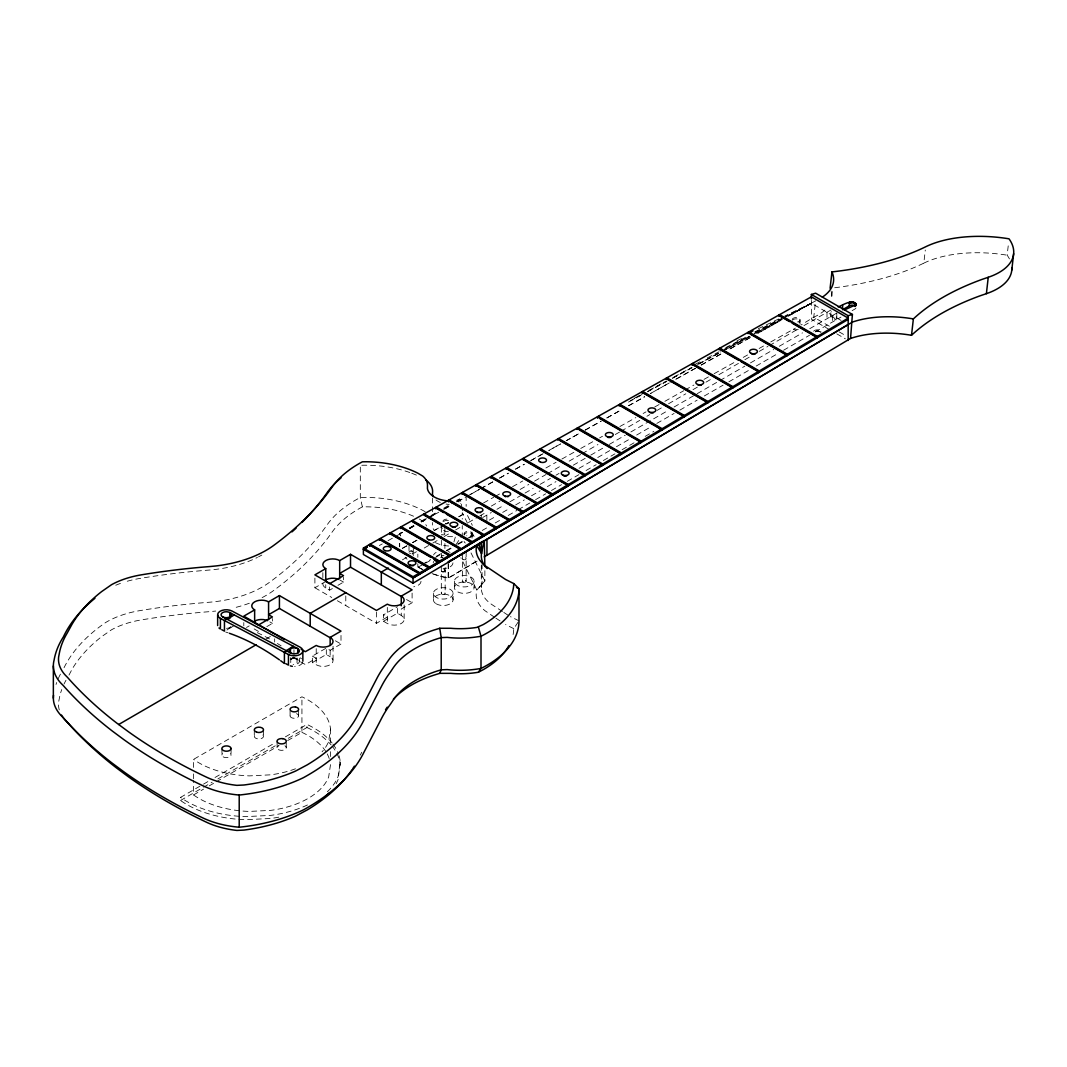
<?xml version="1.0" encoding="UTF-8"?>
<svg xmlns="http://www.w3.org/2000/svg" width="1067" height="1067" viewBox="0 0 1067 1067"><rect width="100%" height="100%" fill="white"/><g stroke="black" fill="none" stroke-linecap="round" stroke-linejoin="round"><path stroke-width="0.75" stroke-dasharray="5 3.75" d="M518.122 622.128L513.76 628.65L513.587 631.557A102.912 59.419 0 0 1 512.8 635.825M831.767 296.533L832.5 289.984M830.913 312.604L830.446 316.739L836.021 319.953L836.795 313.071L808.079 329.65M834.701 287.743A245.09 120.438 6.5 0 0 923.809 263.149L925.302 250.051M1009.422 258.908A73.236 35.985 6.5 0 0 1007.155 255.2L1008.462 243.729M193.54 767.453L193.54 759.384L301.934 696.804A77.077 44.507 0 0 1 330.517 729.068L328.663 741.432A77.077 44.507 0 0 1 322.087 751.795M330.517 764.612L328.663 776.976A77.077 44.507 0 0 1 270.831 810.36L249.425 811.427A77.077 44.507 0 0 1 193.54 794.928L193.54 780.39M338.999 755.649A89.895 51.896 0 0 1 340.28 762.038L338.119 776.456A89.895 51.896 0 0 1 324.768 794.061M340.28 762.038L338.119 779.537A89.895 51.896 0 0 1 336.132 783.725M458.877 502.104L459.517 499.089L460.531 499.676L461.678 506.185M453.915 541.916L455.529 536.381A18.713 10.803 0 0 1 446.046 536.261M360.259 755.129L361.78 752.235M68.995 675.078L72.049 669.289A205.291 118.517 0 0 1 101.632 636.666L111.582 629.743A71.876 41.493 0 0 1 141.244 619.927A476.856 275.313 0 0 1 209.559 611.658L215.721 611.058M455.982 544.677L462.264 535.194L462.264 525.538M456.303 501.89L459.517 499.089L460.437 503.611M230.965 627.036L226.764 630.197L233.78 625.795M290.918 658.872L293.732 657.112M290.918 659.379L293.732 657.619M432.108 573.619A79.411 45.854 0 0 0 448.153 578.074L477.109 560.789M433.722 574.099A79.411 45.854 0 0 0 448.5 578.101L477.069 561.122M266.096 638.96L270.391 636.466M402.379 559.868L406.594 557.414M412.209 554.16L416.423 551.719M400.765 535.954A79.411 45.854 0 0 1 399.365 533.807L402.232 532.153M409.408 528.005L413.716 525.524M420.891 521.376L425.2 518.895M430.948 515.574L436.683 512.267M443.872 508.119L453.915 502.317M314.898 578.101L314.898 587.757L325.742 581.502M246.504 627.463L249.211 625.889M841.103 320.433L811.373 303.281L788.166 316.285L815.615 300.827L813.748 317.206L801.224 324.875M322.941 583.169A9.856 5.695 0 0 0 325.742 587.944L329.596 590.158L332.384 588.544M337.959 585.33L343.534 582.115L343.534 577.287M266.843 626.596L272.418 623.381L272.418 618.553M491.34 506.078L499.983 501.077M520.163 489.433L528.805 484.445M534.567 481.124L546.091 474.468M547.531 473.641L561.936 465.319M569.138 461.157L580.661 454.515M582.102 453.675L597.947 444.526M615.232 434.549L619.554 432.055M620.994 431.228L639.72 420.411M646.922 416.25L649.803 414.583M657.005 410.435L662.767 407.101M668.529 403.779L685.814 393.803M693.017 389.642L697.338 387.148M705.981 382.159L711.742 378.825M718.945 374.664L739.111 363.02M744.873 359.699L750.634 356.378M759.277 351.376L767.92 346.388M769.36 345.561L796.742 329.756M803.944 325.595L831.22 309.843M424.226 548.038L431.348 543.93M432.775 543.103L438.47 539.822M444.165 536.528L449.861 533.247M455.569 529.952L462.691 525.844M468.386 522.55L478.349 516.788M479.777 515.975L484.045 513.507L486.845 515.108L486.845 521.55L495.488 516.561M482.697 517.508L491.34 512.507M496.929 509.292L504.318 505.024M509.893 501.81L533.127 488.393M540.142 484.338L550.412 478.416M555.987 475.188L559.055 473.428M573.272 465.212L586.236 457.73M590.745 455.129L603.709 447.647M609.284 444.419L625.315 435.163M630.89 431.948L668.529 410.221M674.104 406.994L695.711 394.523M697.151 393.683L744.873 366.141M750.448 362.913L773.682 349.509M779.27 346.282L802.504 332.864M502.69 512.4L509.893 508.252M515.654 504.918L524.297 499.93M531.499 495.768L540.142 490.78M547.344 486.619L555.987 481.63M579.034 468.32L590.558 461.678M597.76 457.516L610.724 450.034M616.486 446.7L629.45 439.217M636.652 435.056L651.057 426.747M656.819 423.412L674.104 413.436M679.866 410.115L697.151 400.125M704.353 395.964L723.079 385.16M728.841 381.826L750.448 369.355M756.21 366.034L777.83 353.55M783.591 350.229L809.52 335.251M815.281 331.93L840.983 317.086M852.133 310.657L854.92 309.043A3.948 2.281 0 0 0 855.947 308.016M422.545 569.551A79.411 45.854 0 0 1 418.184 567.217L420.678 565.35M422.092 564.536L430.628 559.601M436.323 556.32L440.591 553.853M446.273 550.572L451.968 547.291M457.65 544.01L464.759 539.902M466.186 539.075L473.295 534.98M418.184 567.017L424.186 563.976M425.6 563.163L434.069 558.268M435.483 557.454L441.138 554.186M446.793 550.919L452.448 547.664M458.09 544.397L463.745 541.129M469.4 537.875L476.469 533.793M482.231 530.459L488.006 527.138M495.208 522.963L502.424 518.802M508.185 515.481L516.841 510.479M518.282 509.653L529.819 502.984M535.594 499.663L545.69 493.834M551.452 490.5L561.549 484.671M567.311 481.337L578.847 474.682M586.063 470.52L596.16 464.692M603.362 460.531L614.899 453.862M622.114 449.7L635.092 442.205M645.188 436.376L653.844 431.388M330.156 650.27L330.156 656.712A9.856 5.695 0 0 1 330.156 664.754A9.856 5.695 0 0 1 316.219 664.754L312.364 662.54L312.364 656.098L326.315 648.056L330.156 650.27L341 644.015L341 634.358M412.102 593.092L412.102 602.748L401.259 609.004L401.259 615.446A9.856 5.695 0 0 1 401.259 623.488A9.856 5.695 0 0 1 387.321 623.488L383.48 621.274L383.48 614.832L397.417 606.776M337.359 600.721L376.478 623.315L387.321 617.059L383.48 614.832M312.364 662.54L326.315 654.484L330.156 656.712M383.48 621.274L397.417 613.218L401.259 615.446M278.714 817.175A89.895 51.896 0 0 1 270.671 818.469L245.717 819.723A89.895 51.896 0 0 1 180.536 800.477L180.536 797.396L202.09 784.952M203.53 784.125L207.838 781.631M215.014 777.483L275.339 742.659M285.396 736.857L306.949 724.413A89.895 51.896 0 0 1 332.064 742.965M180.536 800.477L202.09 788.033M203.53 787.206L212.146 782.231M217.895 778.923L276.78 744.913M288.277 738.284L306.949 727.507L306.949 724.413M193.54 794.928L203.517 789.167M209.225 785.872L214.934 782.578M216.361 781.751L279.114 745.526M287.663 740.578L301.934 732.349L301.934 696.804M379.332 545.557L382.239 543.93M388.028 540.676L393.83 537.421M395.283 536.608L402.526 532.54M409.781 528.485L415.583 525.231L409.821 528.365M421.385 521.976L427.173 518.722M428.627 517.908L438.777 512.227M444.579 508.972L450.381 505.718L444.486 508.932M457.623 501.65L464.879 497.582M470.667 494.328L479.376 489.46M480.817 488.646L493.874 481.324M499.663 478.069L508.372 473.201M515.614 469.133L524.31 464.252M530.112 460.997L543.156 453.688M548.958 450.434L560.562 443.925L548.825 450.447M566.364 440.671L579.408 433.362L566.23 440.684M585.209 430.108L601.148 421.158M606.95 417.917L621.447 409.781M628.703 405.713L644.641 396.777M669.289 382.946L650.443 393.523L669.222 382.96M701.192 365.061L721.492 353.684M402.606 532.406L399.712 534.034A79.411 45.854 0 0 0 401.886 537.221M421.372 521.883L430.041 517.028M431.481 516.215L438.71 512.173M457.49 501.65L466.146 496.782L466.146 506.332M467.599 495.968L479.203 489.473M480.657 488.659L493.714 481.337M499.516 478.083L508.212 473.214M515.468 469.147L524.177 464.265M531.419 460.197L543.023 453.688M585.089 430.121L601.054 421.172M606.856 417.917L621.354 409.795M628.61 405.727L644.561 396.777M701.139 365.074L721.439 353.684M402.606 548.318L406.927 545.891M412.716 542.65L417.037 540.222M444.486 524.844L434.376 530.512A18.713 10.803 0 0 1 432.535 525.057A32.69 18.873 0 0 0 432.575 522.523M445.926 524.03L448.82 522.417M458.93 516.748L466.146 512.693M483.551 502.944L493.714 497.249M495.155 496.435L499.516 493.994M512.56 486.672L522.723 480.99M528.525 477.736L538.675 472.041M545.931 467.973L556.08 462.291M561.882 459.037L574.94 451.714M580.741 448.46L593.799 441.151M599.601 437.897L602.495 436.27M619.9 426.507L635.865 417.57M643.108 413.503L646.015 411.875M654.711 406.994L659.073 404.553M664.874 401.312L683.734 390.735M685.174 389.922L693.883 385.04M704.033 379.359L708.381 376.918M714.183 373.663L735.95 361.46M743.206 357.405L747.554 354.964M759.157 348.456L764.959 345.201M770.761 341.947L795.422 328.129M399.365 533.807L402.206 532.22M409.315 528.258L413.583 525.871M422.119 521.109L429.241 517.135M430.655 516.348L437.777 512.373M443.459 509.199L450.567 505.225M457.69 501.263L460.531 499.676L461.184 504.544M402.259 548.291L406.607 545.864M412.395 542.636L416.744 540.209M434.122 530.499L444.272 524.844M445.713 524.044L448.62 522.417M458.757 516.761L463.105 514.334L461.958 507.825M413.569 516.241A79.932 46.148 0 0 0 366.261 506.825L362.38 506.878L360.339 507.985A123.225 71.142 0 0 0 331.877 532.42A414.596 239.368 0 0 1 273.832 590.384A98.471 56.844 0 0 1 261.962 597.707M628.49 402.072L641.867 394.83M647.509 391.789L666.715 381.412M672.383 378.358L692.856 367.301M698.712 364.14L720.772 352.217M726.52 349.122L749.994 336.425M755.769 333.317L782.151 319.06M787.966 315.925L811.373 303.281L784.859 315.992M630.237 400.819L642.041 394.457M647.776 391.376L666.862 381.092M672.597 377.998L691.669 367.728M698.898 363.847L720.865 352.017M722.266 351.256L750.061 336.292M755.863 333.171L782.178 318.993L751.501 335.385M788.006 315.859L811.373 303.281L786.086 316.045M634.545 398.124L638.933 395.777M649.163 390.282L665.355 381.599M673.997 376.958L691.643 367.501M697.378 364.421L720.839 351.83M722.226 351.096L750.048 336.172M787.993 315.819L811.373 303.281L783.351 317.779M695.537 364.1L700.085 361.713M707.274 357.938L718.998 351.777M724.866 348.709L748.407 336.332M754.196 333.304L782.084 318.66M783.511 317.913L811.373 303.281M725.84 347.535L748.047 336.052M755.343 332.277L781.911 318.513M737.004 340.813L741.538 338.519M754.849 331.81L780.177 319.02M758.344 328.689L778.99 318.793M456.569 500.33L459.517 499.089M518.989 620.821L510.439 616.646M513.76 628.65L505.571 624.542M293.959 657.232L297.76 659.259M419.251 519.015L422.745 521.149A27.542 15.898 0 0 1 426.56 525.991M829.326 326.195L813.748 317.206A68.288 33.557 6.5 0 0 825.791 309.203M839.222 331.917L844.891 335.185M829.779 329.81L811.373 319.193L811.373 298.133M836.848 333.891L845.344 338.799M406.5 599.521L412.102 602.748M339.679 579.888L343.534 582.115M314.898 587.757L331.744 597.48M335.398 640.787L341 644.015M269.858 621.901L272.418 623.381M312.364 656.098L316.219 658.326L305.375 664.581L292.825 657.325M258.481 631.424L254.64 629.21A9.856 5.695 0 0 1 252.079 626.649M502.45 611.538L491.554 604.349A43.774 25.275 0 0 1 482.071 583.409L482.071 562.482M503.811 612.431L509.252 616.032M494.501 617.233L484.978 610.711A48.922 28.249 0 0 1 476.402 591.772L476.829 590.051L484.871 580.941L484.871 569.685M495.888 618.153L502.81 622.715M467.466 523.177L462.264 512.653L462.264 519.096M471.841 532.02L474.722 537.861M471.014 552.906L484.871 580.941L476.829 590.051L460.891 557.761M467.519 515.508L472.334 525.351M277.033 741.232L277.193 748.367A4.615 2.667 0 0 0 280.461 750.248L281.648 750.341A4.615 2.667 0 0 0 286.263 747.674L286.103 746.98A4.615 2.667 0 0 0 284.916 745.793M221.896 748.567L222.043 755.689A4.588 2.641 0 0 0 227.071 757.623A4.588 2.641 0 0 0 231.059 755.009L230.912 754.316A4.588 2.641 0 0 0 230.445 753.675M362.38 506.878L360.313 497.502L360.313 465.305M836.795 313.071L836.795 319.5L831.22 316.285L831.22 311.457M832.567 315.512L832.567 321.954M826.992 312.298L826.992 318.726M800.023 319.833L800.023 324.341M481.257 515.108L481.257 518.335M481.31 565.31L481.31 587.85M474.121 581.235A9.856 5.695 0 0 1 459.33 586.17A9.856 5.695 0 0 1 459.33 576.313A9.856 5.695 0 0 1 474.121 581.235L474.121 587.677A9.856 5.695 0 0 1 459.33 592.598A9.856 5.695 0 0 1 459.33 582.742A9.856 5.695 0 0 1 474.121 587.677M472.054 533.66L472.054 538.168M466.146 552.079L466.146 581.235M464.158 533.66L464.158 534.94A3.948 2.281 0 0 1 467.599 532.686A3.948 2.281 0 0 1 471.921 534.354A3.948 2.281 0 0 1 469.613 537.048M462.371 553.68L462.371 581.235M454.395 581.235L454.395 587.677M453.088 593.372A9.856 5.695 0 0 1 438.31 598.307A9.856 5.695 0 0 1 438.31 588.451A9.856 5.695 0 0 1 453.088 593.372L453.088 599.814M448.5 563.789L448.5 578.101M448.153 563.589L448.153 578.074M445.152 567.431L445.152 593.372A1.921 1.107 0 0 1 442.272 594.332A1.921 1.107 0 0 1 442.272 592.412A1.921 1.107 0 0 1 445.152 593.372M444.886 527.258L444.886 533.7M444.886 543.543L444.886 549.985M441.351 527.258L441.351 538.715M441.351 540.329L441.351 546.757M441.351 553.199L441.351 556.427M441.311 565.817L441.311 593.372M433.375 593.372L433.375 599.814M432.628 498.036L432.628 515.748M417.837 554.12L417.837 557.334M417.837 563.776L417.837 566.99M413.342 545.704L413.342 555.547M409.008 545.704L409.008 552.146A2.161 1.254 0 0 1 411.729 550.932A2.161 1.254 0 0 1 413.049 552.759A2.161 1.254 0 0 1 409.635 553.026M404.153 604.976L404.153 619.474M399.712 543.57L399.712 546.757M399.365 543.463L399.365 546.691M397.417 608.39L397.417 613.218M387.321 607.39L387.321 623.488M376.478 612.045L376.478 623.315M345.788 595.933L345.788 605.589M333.051 646.242L333.051 660.74M330.517 729.068L330.517 745.233M330.517 751.688L330.517 756.543M329.596 586.943L329.596 590.158M326.315 649.656L326.315 654.484M325.742 584.716L325.742 587.944M322.848 572.646L322.848 580.688M316.219 648.656L316.219 664.754M299.427 658.299L299.427 661.327M298.613 710.995L298.613 715.824M297.039 657.912L297.039 663.967M293.959 649.656L293.959 655.712M290.757 657.592L290.757 663.647A5.175 2.988 0 0 0 291.865 664.101M290.077 710.995L290.077 715.824M286.263 742.845L286.263 747.674M274.672 638.813L274.672 642.027M263.522 729.841L263.522 736.283M254.293 729.841L254.293 736.283M243.796 622.581L243.796 625.809M231.059 748.567L231.059 755.009M193.54 773.922L193.54 778.763M923.809 263.149A91.682 45.054 6.5 0 1 1007.155 255.2M831.086 291.051A68.288 33.557 6.5 0 1 831.433 299.227M422.892 569.578A79.411 45.854 0 0 1 418.531 567.244M820.55 332.09A3.948 2.281 0 0 0 813.988 332.09A3.908 2.254 0 0 1 820.483 332.117M442.658 528.245A1.774 1.027 0 0 1 442.231 528.138M441.405 527.525A1.774 1.027 0 0 1 441.405 526.991M448.433 531.246A3.948 2.281 0 0 1 443.045 529.592M443.645 521.443A3.948 2.281 0 0 1 449.7 521.096M465.319 542.996A3.948 2.281 0 0 1 464.158 541.382M798.263 329.463A3.948 2.281 0 0 1 793.568 329.33A3.948 2.281 0 0 1 792.434 326.689M792.434 320.26A3.948 2.281 0 0 1 798.263 319.233A3.948 2.281 0 0 1 798.863 322.741M792.207 319.393A3.948 2.281 0 0 1 798.583 318.073A3.948 2.281 0 0 1 797.582 321.941M813.628 331.223A3.908 2.254 0 0 1 820.003 330.49L820.483 330.837A3.908 2.254 0 0 1 821.15 332.09M448.433 523.524A3.948 2.281 0 0 1 445.406 523.524M442.978 521.416A3.948 2.281 0 0 1 445.779 519.242A3.948 2.281 0 0 1 450.194 520.163M464.825 534.914A3.948 2.281 0 0 1 467.093 531.459A3.948 2.281 0 0 1 472.041 533.807A3.948 2.281 0 0 1 466.599 535.754M442.658 557.414A1.774 1.027 0 0 1 441.485 556.027A1.774 1.027 0 0 1 444.005 555.534M452.968 562.856A9.856 5.695 0 0 1 443.112 568.551M433.255 562.856A9.856 5.695 0 0 1 433.589 561.389M440.564 557.361A9.856 5.695 0 0 1 443.112 557.174M421.025 581.302A9.856 5.695 0 0 1 413.729 586.797M306.949 727.507A89.895 51.896 0 0 1 331.063 744.859M332.064 746.06A89.895 51.896 0 0 1 340.28 765.132M59.272 709.902A58.765 33.931 0 0 1 58.645 701.913L59.192 699.138A156.782 90.522 0 0 1 61.726 689.575M64.073 683.96A156.782 90.522 0 0 1 65.994 680.266M249.345 603.228A98.471 56.844 0 0 1 233.886 607.87M448.62 546.011A23.874 13.778 0 0 1 434.202 541.996M56.017 684.481A161.784 93.403 0 0 1 56.684 682.533M58.245 678.652A161.784 93.403 0 0 1 61.099 672.917M64.047 667.689A210.426 121.491 0 0 1 105.66 622.514A76.971 44.441 0 0 1 139.777 610.644A481.777 278.154 0 0 1 208.772 602.281A93.362 53.897 0 0 0 269.818 582.089A409.515 236.434 0 0 0 327.142 524.831A128.267 74.05 0 0 1 360.313 497.502A85.08 49.122 0 0 1 425.72 512.027M115.769 585.236A76.971 44.441 0 0 1 121.371 583.089M127.266 581.235A76.971 44.441 0 0 1 139.777 578.447A481.777 278.154 0 0 1 208.772 570.085A93.362 53.897 0 0 0 257.4 557.427M407.074 559.175A79.411 45.854 0 0 1 405.06 557.201M409.008 552.333A2.161 1.254 0 0 1 410.982 551.079A2.161 1.254 0 0 1 413.302 552.106A2.161 1.254 0 0 1 411.729 553.533M410.608 553.533A2.161 1.254 0 0 1 409.635 553.213M449.18 504.411A18.713 10.803 0 0 1 446.046 504.064M440.311 502.464A18.713 10.803 0 0 1 435.843 499.849M433.589 554.947A9.856 5.695 0 0 1 436.15 552.399M448.047 551.492A9.856 5.695 0 0 1 450.087 552.399M301.934 732.349A77.077 44.507 0 0 1 326.395 752.448M327.222 753.916A77.077 44.507 0 0 1 330.036 761.531M295.479 768.787A77.077 44.507 0 0 1 270.831 774.815L249.425 775.882A77.077 44.507 0 0 1 193.54 759.384M307.443 804.971A89.895 51.896 0 0 1 270.671 815.388L245.717 816.628A89.895 51.896 0 0 1 180.536 797.396M332.997 744.179A89.895 51.896 0 0 1 338.452 754.049M277.033 747.674A4.615 2.667 0 0 1 278.394 745.793M296.479 713.69A4.268 2.467 0 0 1 298.467 716.45A4.268 2.467 0 0 1 294.345 718.278L293.238 718.198A4.268 2.467 0 0 1 290.117 716.144A4.268 2.467 0 0 1 292.211 713.69M262.909 734.95A4.615 2.667 0 0 1 258.908 738.951A4.615 2.667 0 0 1 254.906 734.95M221.896 755.009A4.588 2.641 0 0 1 222.51 753.675M361.82 465.265A85.08 49.122 0 0 1 410.502 472.774M411.769 473.241A85.08 49.122 0 0 1 416.69 475.255M261.815 555.067A93.362 53.897 0 0 1 258.534 556.854M302.655 662.54A8.589 4.962 0 0 1 294.625 666.408M300.08 657.792A8.589 4.962 0 0 1 301.521 658.792M257.267 632.638A212.266 127.573 57.9 0 1 269.831 639.093M277.367 643.494A212.266 127.573 57.9 0 1 281.128 645.842M290.451 659.433A5.175 2.988 0 0 1 299.2 660.553A5.175 2.988 0 0 1 293.132 664.368M230.819 626.716A5.175 2.988 0 0 1 226.444 628.316M225.684 632.037A212.266 127.573 57.9 0 1 228.165 632.864M695.391 368.315L670.743 382.146L695.337 368.328M750.488 337.425L728.734 349.616L750.448 337.425M780.924 320.353L757.73 333.357L780.911 320.353M441.858 534.607A1.774 1.027 0 0 0 444.819 534.154A1.774 1.027 0 0 0 442.658 532.9A1.774 1.027 0 0 0 441.858 534.607M462.931 559.468A1.881 1.094 0 0 0 466.079 558.988A1.881 1.094 0 0 0 463.772 557.654A1.881 1.094 0 0 0 462.931 559.468M442.272 571.619A1.921 1.107 0 0 0 445.152 570.645A1.921 1.107 0 0 0 442.272 569.685A1.921 1.107 0 0 0 442.272 571.619M462.931 582.008A1.881 1.094 0 0 0 466.079 581.515A1.881 1.094 0 0 0 463.772 580.181A1.881 1.094 0 0 0 462.931 582.008M436.27 603.842A9.856 5.695 0 0 0 452.755 601.281A9.856 5.695 0 0 0 440.684 594.319A9.856 5.695 0 0 0 436.27 603.842M442.272 571.805A1.921 1.107 0 0 0 445.152 570.845A1.921 1.107 0 0 0 442.272 569.885A1.921 1.107 0 0 0 442.272 571.805"/><path stroke-width="1.5" d="M487.126 568.498A43.774 25.275 0 0 1 481.524 553.426L476.696 545.504L476.402 546.691A48.922 28.249 0 0 0 484.978 565.643L505.571 579.474L513.76 583.582L513.587 586.477A102.912 59.419 0 0 1 483.138 624.635L476.909 627.396A63.687 36.771 0 0 1 450.741 628.29L439.751 628.276L433.229 630.29A104.139 60.125 0 0 0 388.081 660.833L383.186 667.942A225.884 130.414 0 0 0 377.011 678.145L358.912 713.036A215.774 124.586 0 0 1 307.256 764.839L295.586 771.054A132.708 76.624 0 0 1 243.93 785.005L236.887 785.352A68.635 39.626 0 0 1 206.318 777.083A539.115 311.257 0 0 1 128 731.428L116.61 722.959A539.755 311.617 0 0 1 67.514 677.385L65.087 674.918A58.765 33.931 0 0 1 58.645 656.845L59.192 654.071A156.782 90.522 0 0 1 67.048 633.358L72.049 624.222A205.291 118.517 0 0 1 101.632 591.598L111.582 584.663A71.876 41.493 0 0 1 141.244 574.86A476.856 275.313 0 0 1 209.559 566.577L215.721 565.977A98.471 56.844 0 0 0 273.832 545.317A414.596 239.368 0 0 0 331.877 487.352A123.225 71.142 0 0 1 360.339 462.905L362.38 461.811L366.261 461.758A79.932 46.148 0 0 1 417.944 473.241L422.745 476.082A27.542 15.898 0 0 1 427.48 485.138L427.427 488.553A23.874 13.778 0 0 0 448.62 500.943M830.099 288.29L831.953 271.912A245.09 120.438 6.5 0 0 925.676 246.77A91.682 45.054 6.5 0 1 1009.022 238.821A73.236 35.985 6.5 0 1 988.242 277.287L986.388 293.665L980.146 295.786A301.321 148.06 6.5 0 0 911.511 335.291A74.45 36.585 6.5 0 0 850.546 338.452L484.205 556.881M850.546 338.452L852.413 314.445L815.615 293.198L811.373 294.452L811.373 298.867M911.511 335.291L913.365 318.913A301.321 148.06 6.5 0 1 982 279.407L988.242 277.287M1011.783 270.071L1013.65 253.693M856.081 304.255L855.547 305.909L855.947 305.362C854.627 297.373 841.329 305.816 838.249 306.936M478.936 544.21L481.524 553.426L484.005 540.569M855.947 305.362L855.947 303.735M393.403 699.165A104.139 60.125 0 0 1 433.242 675.371L439.751 673.344L441.204 669.823L441.204 637.626L439.751 628.276M385.52 709.742L387.228 707.181M439.751 673.344L450.741 673.357A63.687 36.771 0 0 0 476.909 672.477L478.403 672.223L481.004 668.435A108.047 62.379 0 0 0 518.989 620.821L518.989 588.624L513.76 583.582M850.159 302.081L849.345 303.161L853.16 302.575L856.081 304.762M855.947 304.749L844.357 309.937M850.159 302.801L851.119 301.961M226.764 619.06L224.457 620.514L224.457 631.13L221.763 629.703M227.231 619.313L234.233 614.912M286.263 650.643L293.265 646.255M286.716 650.897L284.409 652.35L284.409 662.954M367.048 547.224L363.394 549.345L413.049 578.021L450.007 556.174L450.007 554.88L460.197 548.811L411.755 520.843L401.232 526.711L400.632 528.458L400.538 527.111L390.495 532.753L390.495 534.034M482.631 541.396L448.153 561.976L484.285 541.129L484.871 566.457M419.851 574.086L419.851 572.806L428.841 567.457L379.452 538.942L370.196 544.13L370.196 545.424L416.93 572.405M429.521 567.044L438.884 561.482L389.802 533.153L380.145 538.542L380.145 539.835L429.521 568.338L429.521 567.044L380.145 538.542M400.538 528.405L401.232 528.005L450.007 556.174L471.534 542.063L423.439 514.294L412.449 520.443L412.449 521.736L460.877 549.692L848.172 319.38M472.214 541.663L483.378 535.02L435.643 507.452L424.132 513.894L424.132 515.188L472.214 542.943L472.214 541.663L424.132 513.894M446.499 514.214L484.058 535.901L484.058 534.62L495.768 527.645L448.407 500.303L436.323 507.052L436.323 508.345L443.619 512.56M496.382 528.485L496.448 527.245L508.759 519.922L461.784 492.807L449.1 499.903L448.473 501.637L448.407 500.303M509.359 520.763L509.439 519.522L522.377 511.827L475.815 484.938L462.464 492.407L462.464 493.688M477.989 486.685L523.07 512.707L523.07 511.413L536.714 503.304L490.567 476.669L476.509 484.538L476.322 485.925M413.049 578.021L537.328 504.144L537.395 502.904L551.786 494.341L506.091 467.96L491.26 476.269L491.26 477.549M552.466 493.941L567.657 484.911L522.443 458.797L506.785 467.559L506.785 468.853L552.466 495.221L552.466 493.941L506.785 467.559M523.203 459.73L568.338 485.792L568.338 484.498L584.396 474.948L539.689 449.14L523.137 458.397L523.137 459.69M585.076 475.829L585.076 474.548L602.068 464.438L557.881 438.937L540.382 448.74L540.382 450.021M560.055 440.671L602.748 465.319L602.748 464.038L620.741 453.328L577.127 428.147L558.575 438.537L557.881 440.218L557.881 438.937M579.274 429.881L621.421 454.222L621.421 452.928L640.52 441.578L597.493 416.73L577.821 427.747L577.127 429.441L577.127 428.147M626.849 434.162L641.2 442.458L641.2 441.164L661.46 429.121L619.06 404.633L598.187 416.33L598.013 417.717M662.14 428.707L683.68 415.903L641.947 391.816L619.754 404.246L619.754 405.527L662.14 430.001L662.14 428.707L619.754 404.246M684.36 415.503L707.234 401.899L666.208 378.211L642.641 391.416L642.641 392.696L684.36 416.784L684.36 415.503L642.641 391.416M707.914 402.779L707.914 401.499L732.202 387.054L691.923 363.794L666.902 377.811L666.902 379.105L706.474 401.952M732.882 386.654L758.637 371.329L719.158 348.536L692.616 363.407L692.616 364.687L732.882 387.935L732.882 386.654L692.616 363.407M741.005 361.646L759.317 372.21L759.317 370.929L786.672 354.657L748.034 332.344L719.852 348.135L719.852 349.429L738.191 360.019M750.154 334.064L787.366 355.538L787.366 354.257L816.668 336.825L778.923 315.032L748.727 331.944L748.434 333.411M792.194 323.181L817.349 337.705L817.349 336.425L848.172 318.086L811.373 296.839L779.617 314.632L779.617 315.925L789.393 321.567M419.158 574.486L419.158 573.206L369.502 544.53L363.394 548.051L363.394 554.493L413.049 583.169L852.413 322.074A74.45 36.585 6.5 0 1 913.365 318.913M448.5 562.202L848.172 324.528M433.722 558.988L439.564 562.362L439.564 561.082L449.327 555.28L400.538 527.111M567.657 484.911L567.657 486.192L537.328 504.144L491.34 477.603M118.69 724.506L256.08 644.775M345.788 592.705L310.204 613.365L310.204 626.236M388.335 568.017L381.319 572.085L381.319 584.969M851.119 302.575L852.133 301.974M301.187 649.283L305.375 651.697L316.219 645.442A9.856 5.695 0 0 0 330.156 645.442L330.156 637.399L341 631.13L279.421 595.586L268.577 601.841A9.856 5.695 0 0 0 254.64 601.841A9.856 5.695 0 0 0 254.64 609.884L243.796 616.152L274.672 633.971M325.742 568.618L314.898 574.873L376.478 610.431L387.321 604.175A9.856 5.695 0 0 0 401.259 604.175A9.856 5.695 0 0 0 401.259 596.133L412.102 589.864L350.523 554.32L339.679 560.575A9.856 5.695 0 0 0 325.742 560.575A9.856 5.695 0 0 0 325.742 568.618L325.742 581.502L329.596 583.716L343.534 575.673L339.679 573.446L350.523 567.191L402.312 597.093M370.196 545.424L369.502 545.824L369.502 544.53M379.452 538.942L379.452 540.235L380.145 539.835M436.216 508.412L437.243 507.839M448.407 501.583L449.1 501.197L494.941 527.658M619.754 405.527L619.06 405.927L619.06 404.633M641.947 391.816L641.947 393.096L642.641 392.696M692.616 364.687L691.923 365.087L691.923 363.794M779.617 315.925L778.923 316.325L778.923 315.032M329.796 637.546L279.421 608.457L268.577 614.712L272.418 616.939L258.481 624.982L254.64 622.768L254.64 609.884M854.92 305.829A3.948 2.281 0 0 0 849.345 305.829L842.597 309.723L842.597 305.122M363.394 548.051L413.049 576.727L419.158 573.206M363.394 549.345L367.101 547.264M369.582 545.864L370.289 545.477M380.252 539.889L379.452 540.235M748.727 333.237L753.035 330.823M478.403 672.223L483.138 669.716A102.912 59.419 0 0 0 508.906 645.575M852.133 302.495L853.16 302.121M811.373 294.452L848.172 315.699L852.413 314.445M853.16 302.575L854.107 302.401M854.107 302.801L855.547 303.628M516.481 587.477L518.989 588.624A108.047 62.379 0 0 1 481.004 636.239L481.004 668.435A68.835 39.732 0 0 1 447.166 669.583L441.204 669.823A99.071 57.191 0 0 0 392.856 700.566L390.309 704.407A221.056 127.627 0 0 0 381.933 717.664L363.847 752.488A220.922 127.547 0 0 1 303.375 809.893A137.856 79.585 0 0 1 239.208 827.218A73.77 42.587 0 0 1 203.063 818.016A544.29 314.245 0 0 1 123.999 771.921L112.488 763.372A544.29 314.245 0 0 1 63.006 717.437A63.913 36.905 0 0 1 53.523 695.257M222.736 616.926A5.175 2.988 0 0 0 231.286 615.379A5.175 2.988 0 0 0 224.684 611.871A5.175 2.988 0 0 0 222.736 616.926L290.757 653.044A5.175 2.988 0 0 0 299.307 651.497A5.175 2.988 0 0 0 292.718 647.989A5.175 2.988 0 0 0 290.757 653.044M220.416 618.38L288.45 654.498A8.589 4.962 0 0 0 300.587 654.204A8.589 4.962 0 0 0 300.08 647.189L232.046 611.071A8.589 4.962 0 0 0 219.909 611.364A8.589 4.962 0 0 0 220.416 618.38L220.416 628.983A8.589 4.962 0 0 1 218.975 627.996M285.756 663.674L288.45 665.101L288.45 654.498M779.617 314.632L817.349 336.425M748.727 331.944L787.366 354.257M719.852 348.135L759.317 370.929M732.175 388.321L732.202 387.054M666.902 377.811L707.914 401.499M707.208 403.166L707.234 401.899M683.64 417.17L683.68 415.903M661.42 430.388L661.46 429.121M598.187 416.33L641.2 441.164M599.667 418.477L623.995 432.522M640.48 442.832L640.52 441.578M577.821 427.747L621.421 452.928M620.701 454.595L620.741 453.328M558.575 438.537L602.748 464.038M602.015 465.692L602.068 464.438M540.382 448.74L585.076 474.548M540.435 450.061L582.142 474.135M584.343 476.202L584.396 474.948M523.137 458.397L568.338 484.498M551.719 495.595L551.786 494.341M491.26 476.269L537.395 502.904M536.648 504.558L536.714 503.304M476.509 484.538L523.07 511.413M522.31 513.067L522.377 511.827M462.464 492.407L509.439 519.522M462.545 493.741L507.945 519.949M508.679 521.176L508.759 519.922M449.1 499.903L496.448 527.245M495.688 528.899L495.768 527.645M436.323 507.052L484.058 534.62M483.298 536.261L483.378 535.02M471.454 543.303L471.534 542.063M412.449 520.443L460.877 548.398M460.104 550.052L460.197 548.811M401.232 526.711L450.007 554.88M449.234 556.507L449.327 555.28M390.495 532.753L439.564 561.082M390.589 534.087L430.841 557.334M434.469 560.228L438.884 562.776L438.884 561.482M428.747 568.684L428.841 567.457M370.196 544.13L419.851 572.806M276.073 634.785L284.449 639.613M855.547 303.228L855.947 304.175M478.403 627.143L481.004 636.239A68.835 39.732 0 0 1 447.166 637.386L441.204 637.626A99.071 57.191 0 0 0 392.856 668.369L390.309 672.21A221.056 127.627 0 0 0 381.933 685.467L363.847 720.292A220.922 127.547 0 0 1 303.375 777.696A137.856 79.585 0 0 1 239.208 795.035A73.77 42.587 0 0 1 203.063 785.819A544.29 314.245 0 0 1 123.999 739.724L112.488 731.175A544.29 314.245 0 0 1 63.006 685.254A63.913 36.905 0 0 1 54.084 660.18A161.784 93.403 0 0 1 63.353 636.959A210.426 121.491 0 0 1 94.936 598.307M481.164 542.916L481.524 553.426M854.92 305.549L854.92 306.376M849.345 302.321L849.345 305.829M848.172 315.699L848.172 340.44M816.668 336.825L816.668 338.119M786.672 354.657L786.672 355.951M758.637 371.329L758.637 372.623M748.034 332.344L748.034 333.638M719.158 348.536L719.158 349.829M666.208 378.211L666.208 379.505M597.493 416.73L597.493 418.024M506.091 467.96L506.091 469.253M490.567 476.669L490.567 477.949M486.952 539.328L486.952 555.24M475.815 484.938L475.815 486.232M461.784 492.807L461.784 494.088M435.643 507.452L435.643 508.746M413.049 576.727L413.049 583.169M401.259 596.133L401.259 605.789M389.802 533.153L389.802 534.434M350.523 554.32L350.523 567.191M339.679 560.575L339.679 578.274M302.855 650.63L302.855 661.247M297.76 653.191L297.76 648.643L229.738 612.525L229.738 618.593M290.451 648.816L290.451 653.364M279.421 595.586L279.421 608.457M268.577 601.841L268.577 619.54M239.208 795.035L239.208 827.218M217.641 614.925L217.641 625.542M53.35 665.968L53.35 698.151M1011.849 267.617A73.236 35.985 6.5 0 1 986.388 293.665M831.953 271.912A68.288 33.557 6.5 0 1 822.364 297.133M754.983 354.137A3.948 2.281 0 0 1 751.955 354.137M701.246 385.16A3.948 2.281 0 0 1 698.231 385.16M653.391 412.782A3.948 2.281 0 0 1 650.377 412.782M566.697 475.882A3.948 2.281 0 0 1 563.683 475.882M508.225 496.595A3.948 2.281 0 0 1 507.479 496.729M505.945 496.729A3.948 2.281 0 0 1 505.198 496.595M413.503 565.617A3.948 2.281 0 0 1 410.488 565.617M610.817 437.363A3.948 2.281 0 0 1 607.803 437.363M455.342 527.125A3.948 2.281 0 0 1 452.328 527.125M480.523 512.587A3.948 2.281 0 0 1 479.79 512.72M478.256 512.72A3.948 2.281 0 0 1 477.509 512.587M61.486 715.077A58.765 33.931 0 0 0 65.087 719.985L67.501 722.452A539.755 311.617 0 0 0 116.61 768.027L128 776.496A539.115 311.257 0 0 0 206.318 822.15A68.635 39.626 0 0 0 236.887 830.433L243.93 830.086A132.708 76.624 0 0 0 295.586 816.122L307.256 809.92A215.774 124.586 0 0 0 352.163 769.534M354.391 766.146A215.774 124.586 0 0 1 352.924 768.4M329.156 793.048A89.895 51.896 0 0 1 325.928 796.142M425.72 479.83A32.69 18.873 0 0 1 432.535 492.861A18.713 10.803 0 0 0 433.149 496.515M341.027 477.883A128.267 74.05 0 0 0 327.142 492.634A409.515 236.434 0 0 1 301.961 522.43M296.079 528.125A409.515 236.434 0 0 1 291.998 531.873M330.156 637.399A9.856 5.695 0 0 1 330.156 645.442M254.64 621.154A9.856 5.695 0 0 1 267.604 620.661M324.888 580.448A9.856 5.695 0 0 1 338.706 579.394M292.385 666.301A8.589 4.962 0 0 1 290.277 665.848M229.405 633.291A212.266 127.573 57.9 0 1 279.461 659.873M280.701 660.753A212.266 127.573 57.9 0 1 284.409 663.474M295.452 707.008L294.345 706.914A4.268 2.467 0 0 0 290.117 709.062A4.268 2.467 0 0 0 293.238 711.756L294.345 711.849A4.268 2.467 0 0 0 298.573 709.702A4.268 2.467 0 0 0 295.452 707.008M282.848 738.657L281.648 738.577A4.615 2.667 0 0 0 277.033 741.232L277.193 741.925A4.615 2.667 0 0 0 280.461 743.806L281.648 743.899A4.615 2.667 0 0 0 286.263 741.232L286.103 740.551A4.615 2.667 0 0 0 282.848 738.657M231.059 748.567L230.912 747.887A4.588 2.641 0 0 0 225.884 745.94A4.588 2.641 0 0 0 221.896 748.567L222.043 749.247A4.588 2.641 0 0 0 227.071 751.195A4.588 2.641 0 0 0 231.059 748.567M477.056 511.947A3.948 2.281 0 0 0 482.964 509.973A3.948 2.281 0 0 0 477.056 507.999A3.948 2.281 0 0 0 477.056 511.947M385.2 550.652A3.948 2.281 0 0 0 391.149 548.705A3.948 2.281 0 0 0 385.254 546.704A3.948 2.281 0 0 0 385.2 550.652M410.021 564.976A3.948 2.281 0 0 0 415.943 563.003A3.948 2.281 0 0 0 410.021 561.029A3.948 2.281 0 0 0 410.021 564.976M607.336 436.723A3.948 2.281 0 0 0 613.258 434.749A3.948 2.281 0 0 0 607.336 432.775A3.948 2.281 0 0 0 607.336 436.723M504.744 495.955A3.948 2.281 0 0 0 510.653 493.981A3.948 2.281 0 0 0 504.744 492.007A3.948 2.281 0 0 0 504.744 495.955M563.216 475.242A3.948 2.281 0 0 0 569.124 473.268A3.948 2.281 0 0 0 563.216 471.294A3.948 2.281 0 0 0 563.216 475.242M540.609 462.198A3.948 2.281 0 0 0 546.531 460.224A3.948 2.281 0 0 0 540.609 458.25A3.948 2.281 0 0 0 540.609 462.198M697.765 384.507A3.948 2.281 0 0 0 703.687 382.546A3.948 2.281 0 0 0 697.765 380.572A3.948 2.281 0 0 0 697.765 384.507M428.827 539.782A3.948 2.281 0 0 0 434.736 537.808A3.948 2.281 0 0 0 428.827 535.834A3.948 2.281 0 0 0 428.827 539.782M750.875 353.23A3.948 2.281 0 0 0 757.343 351.963A3.948 2.281 0 0 0 752.208 349.362A3.948 2.281 0 0 0 750.875 353.23M451.861 526.484A3.948 2.281 0 0 0 457.783 524.511A3.948 2.281 0 0 0 451.861 522.537A3.948 2.281 0 0 0 451.861 526.484M649.283 411.875A3.948 2.281 0 0 0 655.752 410.608A3.948 2.281 0 0 0 650.617 408.007A3.948 2.281 0 0 0 649.283 411.875M256.6 732.149A4.615 2.667 0 0 0 263.522 729.841A4.615 2.667 0 0 0 256.6 727.534A4.615 2.667 0 0 0 256.6 732.149"/></g></svg>
